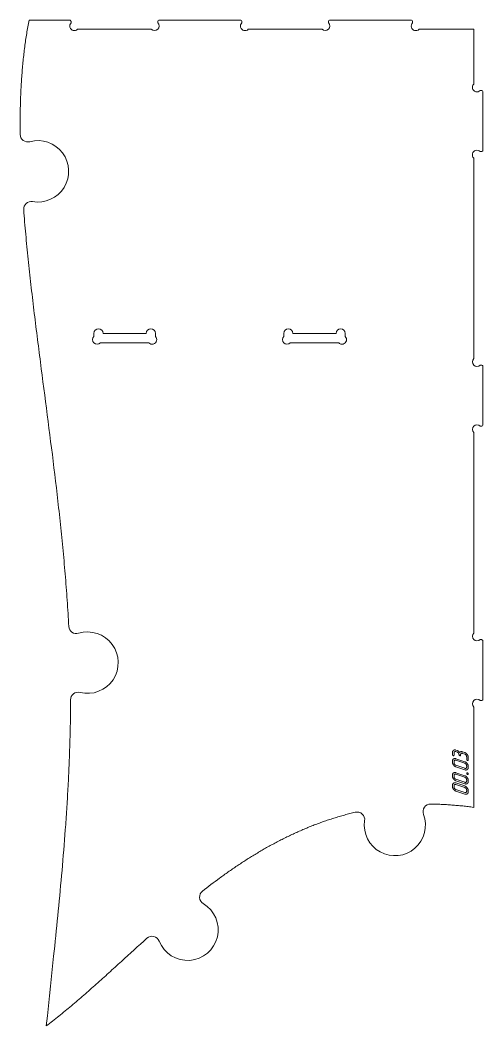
# Model space of a CAD drawing. Header units: millimetres. Extents: x 10 to 1438, y -669 to -10.
# Drawn here: x 1135 to 1438, y -669 to -10 of the extents above; entities that cross this region are included whole.
import ezdxf

# ---------------------------------------------------------------- set-up
doc = ezdxf.new("R2010")
doc.units = ezdxf.units.MM
doc.layers.add('Cut', color=7, linetype='Continuous', lineweight=0)
doc.layers.add('Mark', color=7, linetype='Continuous', lineweight=0)

msp = doc.modelspace()

# ---------------------------------------------------------------- linework, layer by layer
at = {"layer": 'Cut'}
for points in [[(1432.04, -525.53), (1431.13, -525.4), (1430.22, -525.28), (1429.32, -525.17), (1428.42, -525.05), (1427.52, -524.95), (1426.62, -524.84), (1425.72, -524.74), (1424.83, -524.64), (1423.94, -524.55), (1423.05, -524.46), (1422.16, -524.37), (1421.27, -524.29), (1420.39, -524.21), (1419.5, -524.13), (1418.62, -524.06), (1417.74, -523.99), (1416.87, -523.93), (1415.99, -523.87), (1415.12, -523.81), (1414.25, -523.75), (1413.38, -523.7), (1412.51, -523.65), (1411.65, -523.61), (1410.78, -523.57), (1409.92, -523.53), (1409.06, -523.5), (1408.2, -523.47), (1407.34, -523.44), (1406.49, -523.42), (1405.64, -523.4), (1404.79, -523.38), (1403.94, -523.37, 0.528123), (1399.19, -530.13, -1.289455), (1360.68, -534.31, 0.52905), (1354.58, -528.73), (1353.68, -528.94), (1352.78, -529.16), (1351.89, -529.38), (1351, -529.61), (1350.11, -529.84), (1349.23, -530.07), (1348.34, -530.31), (1347.46, -530.55), (1346.58, -530.79), (1345.7, -531.04), (1344.82, -531.29), (1343.95, -531.55), (1343.08, -531.81), (1342.21, -532.07), (1341.34, -532.34), (1340.48, -532.61), (1339.61, -532.88), (1338.75, -533.16), (1337.89, -533.44), (1337.04, -533.72), (1336.18, -534.01), (1335.33, -534.3), (1334.48, -534.59), (1333.63, -534.89), (1332.78, -535.19), (1331.94, -535.49), (1331.09, -535.8), (1330.25, -536.11), (1329.41, -536.43), (1328.57, -536.74), (1327.74, -537.06), (1326.9, -537.39), (1326.07, -537.71), (1325.24, -538.04), (1324.42, -538.38), (1323.59, -538.71), (1322.77, -539.05), (1321.94, -539.4), (1321.12, -539.74), (1320.31, -540.09), (1319.49, -540.44), (1318.67, -540.8), (1317.86, -541.16), (1317.05, -541.52), (1316.24, -541.88), (1315.43, -542.25), (1314.63, -542.62), (1313.82, -542.99), (1313.02, -543.36), (1312.22, -543.74), (1311.42, -544.12), (1310.63, -544.51), (1309.83, -544.89), (1309.04, -545.28), (1308.25, -545.68), (1307.46, -546.07), (1306.67, -546.47), (1305.88, -546.87), (1305.1, -547.27), (1304.32, -547.68), (1303.54, -548.08), (1302.76, -548.5), (1301.98, -548.91), (1301.2, -549.32), (1300.43, -549.74), (1299.65, -550.16), (1298.88, -550.59), (1298.11, -551.01), (1297.35, -551.44), (1296.58, -551.87), (1295.81, -552.31), (1295.05, -552.74), (1294.29, -553.18), (1293.53, -553.62), (1292.77, -554.06), (1292.01, -554.51), (1291.26, -554.96), (1290.51, -555.41), (1289.75, -555.86), (1289, -556.31), (1288.25, -556.77), (1287.51, -557.23), (1286.76, -557.69), (1286.01, -558.15), (1285.27, -558.61), (1284.53, -559.08), (1283.79, -559.55), (1283.05, -560.02), (1282.31, -560.5), (1281.58, -560.97), (1280.84, -561.45), (1280.11, -561.93), (1279.38, -562.41), (1278.65, -562.89), (1277.92, -563.38), (1277.19, -563.86), (1276.46, -564.35), (1275.74, -564.84), (1275.02, -565.34), (1274.29, -565.83), (1273.57, -566.33), (1272.85, -566.83), (1272.14, -567.33), (1271.42, -567.83), (1270.7, -568.33), (1269.99, -568.84), (1269.28, -569.34), (1268.57, -569.85), (1267.86, -570.36), (1267.15, -570.87), (1266.44, -571.39), (1265.73, -571.9), (1264.32, -572.93), (1262.92, -573.97), (1261.52, -575.02), (1260.13, -576.07), (1258.74, -577.13), (1257.35, -578.19), (1255.97, -579.26), (1254.59, -580.33, 0.52684), (1255.12, -588.56, -1.397782), (1226.26, -613.07, 0.523057), (1218.27, -611.19), (1216.16, -613.09), (1214.05, -614.99), (1211.95, -616.89), (1209.86, -618.79), (1207.78, -620.69), (1205.7, -622.59), (1203.62, -624.48), (1201.55, -626.37), (1199.49, -628.25), (1197.43, -630.13), (1195.37, -632), (1194.34, -632.93), (1193.31, -633.86), (1192.29, -634.79), (1191.26, -635.72), (1190.24, -636.64), (1189.22, -637.56), (1188.2, -638.48), (1187.17, -639.4), (1186.15, -640.32), (1185.13, -641.23), (1184.11, -642.14), (1183.09, -643.05), (1182.07, -643.95), (1181.06, -644.85), (1180.04, -645.75), (1179.02, -646.64), (1178, -647.53), (1176.99, -648.42), (1175.97, -649.31), (1174.95, -650.19), (1173.93, -651.07), (1172.92, -651.94), (1171.9, -652.81), (1170.88, -653.68), (1169.87, -654.54), (1168.85, -655.4), (1167.83, -656.25), (1166.81, -657.1), (1165.79, -657.95), (1164.77, -658.79), (1163.74, -659.63), (1162.72, -660.47), (1161.7, -661.3), (1160.67, -662.13), (1159.64, -662.95), (1158.61, -663.77), (1157.58, -664.58), (1156.55, -665.39), (1155.52, -666.2), (1154.48, -667), (1153.44, -667.79), (1152.4, -668.58), (1153.08, -662.06), (1153.76, -655.54), (1154.45, -649.01), (1155.14, -642.48), (1155.83, -635.95), (1156.52, -629.41), (1157.2, -622.86), (1157.55, -619.58), (1157.89, -616.3), (1158.23, -613.02), (1158.56, -609.74), (1158.9, -606.46), (1159.23, -603.17), (1159.56, -599.88), (1159.89, -596.59), (1160.22, -593.29), (1160.54, -590), (1160.86, -586.7), (1161.17, -583.4), (1161.48, -580.09), (1161.79, -576.79), (1162.09, -573.48), (1162.39, -570.16), (1162.69, -566.85), (1162.98, -563.53), (1163.26, -560.21), (1163.54, -556.88), (1163.81, -553.55), (1164.08, -550.22), (1164.34, -546.88), (1164.6, -543.54), (1164.84, -540.2), (1165.08, -536.85), (1165.2, -535.18), (1165.32, -533.5), (1165.43, -531.83), (1165.55, -530.15), (1165.66, -528.47), (1165.77, -526.79), (1165.87, -525.11), (1165.98, -523.43), (1166.08, -521.74), (1166.18, -520.06), (1166.28, -518.37), (1166.38, -516.69), (1166.48, -515), (1166.57, -513.31), (1166.66, -511.62), (1166.75, -509.93), (1166.83, -508.24), (1166.92, -506.55), (1167, -504.85), (1167.08, -503.16), (1167.16, -501.46), (1167.23, -499.76), (1167.31, -498.06), (1167.38, -496.36), (1167.44, -494.66), (1167.51, -492.96), (1167.57, -491.25), (1167.63, -489.55), (1167.69, -487.84), (1167.75, -486.13), (1167.8, -484.43), (1167.85, -482.72), (1167.9, -481), (1167.94, -479.29), (1167.98, -477.58), (1168.02, -475.86), (1168.06, -474.14), (1168.09, -472.43), (1168.13, -470.71), (1168.15, -468.99), (1168.18, -467.26), (1168.2, -465.54), (1168.22, -463.82), (1168.24, -462.09), (1168.25, -460.36), (1168.26, -458.63), (1168.27, -456.9), (1168.27, -455.17, -0.487079), (1174.48, -450.33, 1.312204), (1173.53, -411.58, -0.486837), (1167.1, -407.05), (1166.99, -404.92), (1166.87, -402.79), (1166.75, -400.65), (1166.62, -398.52), (1166.49, -396.38), (1166.35, -394.24), (1166.21, -392.1), (1166.07, -389.96), (1165.92, -387.82), (1165.76, -385.67), (1165.61, -383.52), (1165.44, -381.37), (1165.28, -379.22), (1165.11, -377.07), (1164.93, -374.92), (1164.76, -372.76), (1164.57, -370.6), (1164.39, -368.45), (1164.2, -366.29), (1164.01, -364.13), (1163.81, -361.96), (1163.61, -359.8), (1163.41, -357.64), (1163.2, -355.47), (1162.99, -353.31), (1162.78, -351.14), (1162.56, -348.97), (1162.34, -346.8), (1162.12, -344.63), (1161.89, -342.46), (1161.66, -340.29), (1161.43, -338.12), (1161.2, -335.95), (1160.96, -333.78), (1160.73, -331.6), (1160.48, -329.43), (1160.24, -327.25), (1160, -325.08), (1159.75, -322.9), (1159.5, -320.73), (1159.25, -318.55), (1158.99, -316.38), (1158.48, -312.03), (1157.96, -307.68), (1157.43, -303.33), (1156.9, -298.98), (1156.36, -294.63), (1155.81, -290.28), (1155.26, -285.94), (1154.71, -281.6), (1154.16, -277.26), (1153.6, -272.92), (1153.04, -268.59), (1152.48, -264.26), (1151.92, -259.94), (1151.36, -255.62), (1150.79, -251.3), (1150.23, -247), (1149.68, -242.69), (1149.12, -238.4), (1148.56, -234.11), (1148.29, -231.97), (1148.01, -229.83), (1147.74, -227.69), (1147.47, -225.55), (1147.2, -223.42), (1146.92, -221.29), (1146.66, -219.16), (1146.39, -217.03), (1146.12, -214.9), (1145.86, -212.78), (1145.59, -210.66), (1145.33, -208.54), (1145.07, -206.43), (1144.81, -204.31), (1144.56, -202.2), (1144.3, -200.09), (1144.05, -197.99), (1143.8, -195.88), (1143.55, -193.78), (1143.3, -191.68), (1143.06, -189.59), (1142.82, -187.5), (1142.58, -185.41), (1142.34, -183.32), (1142.11, -181.24), (1141.88, -179.16), (1141.65, -177.08), (1141.42, -175.01), (1141.2, -172.94), (1140.98, -170.87), (1140.76, -168.8), (1140.55, -166.74), (1140.34, -164.69), (1140.13, -162.63), (1139.92, -160.58), (1139.72, -158.53), (1139.52, -156.49), (1139.33, -154.45), (1139.14, -152.42), (1138.95, -150.38), (1138.77, -148.36), (1138.59, -146.33), (1138.42, -144.31), (1138.24, -142.29), (1138.08, -140.28), (1137.91, -138.27), (1137.75, -136.27), (1137.6, -134.27, -0.489609), (1143.45, -128.96, 1.249025), (1141.63, -89.78, -0.49151), (1135.31, -85.01), (1135.3, -83.75), (1135.29, -82.5), (1135.28, -81.24), (1135.28, -79.99), (1135.28, -78.75), (1135.28, -77.5), (1135.29, -76.26), (1135.3, -75.02), (1135.31, -73.78), (1135.32, -72.55), (1135.34, -71.32), (1135.36, -70.09), (1135.38, -68.86), (1135.41, -67.64), (1135.44, -66.42), (1135.47, -65.2), (1135.51, -63.98), (1135.54, -62.77), (1135.59, -61.56), (1135.63, -60.35), (1135.68, -59.15), (1135.73, -57.94), (1135.79, -56.74), (1135.84, -55.55), (1135.91, -54.36), (1135.97, -53.16), (1136.04, -51.98), (1136.11, -50.79), (1136.19, -49.61), (1136.26, -48.43), (1136.35, -47.25), (1136.43, -46.08), (1136.52, -44.91), (1136.61, -43.74), (1136.71, -42.58), (1136.81, -41.42), (1136.91, -40.26), (1137.02, -39.1), (1137.13, -37.95), (1137.24, -36.8), (1137.36, -35.66), (1137.48, -34.51), (1137.6, -33.37), (1137.73, -32.24), (1137.86, -31.1), (1138, -29.97), (1138.14, -28.84), (1138.28, -27.72), (1138.43, -26.6), (1138.58, -25.48), (1138.74, -24.37), (1138.9, -23.26), (1139.06, -22.15), (1139.23, -21.04), (1139.4, -19.94), (1139.57, -18.84), (1139.75, -17.75), (1139.93, -16.66), (1140.12, -15.57), (1140.31, -14.48), (1140.51, -13.4), (1140.71, -12.32), (1140.91, -11.25), (1141.12, -10.18), (1167.62, -10.18, -0.414214), (1168.62, -11.18), (1168.62, -11.94, 1), (1172.86, -16.18), (1221.08, -16.18, 1), (1225.33, -11.94), (1225.33, -11.18, -0.414214), (1226.33, -10.18), (1279.33, -10.18, -0.414214), (1280.33, -11.18), (1280.33, -11.94, 1), (1284.57, -16.18), (1332.79, -16.18, 1), (1337.04, -11.94), (1337.04, -11.18, -0.414214), (1338.04, -10.18), (1391.04, -10.18, -0.414214), (1392.04, -11.18), (1392.04, -11.94, 1), (1396.28, -16.18), (1432.04, -16.18), (1432.04, -52.04, 1), (1436.28, -56.28), (1437.04, -56.28, -0.414214), (1438.04, -57.28), (1438.04, -95.28, -0.414214), (1437.04, -96.28), (1436.28, -96.28, 1), (1432.04, -100.52), (1432.04, -231.73, 1), (1436.28, -235.98), (1437.04, -235.98, -0.414214), (1438.04, -236.98), (1438.04, -274.98, -0.414214), (1437.04, -275.98), (1436.28, -275.98, 1), (1432.04, -280.22), (1432.04, -411.43, 1), (1436.28, -415.68), (1437.04, -415.68, -0.414214), (1438.04, -416.68), (1438.04, -454.68, -0.414214), (1437.04, -455.68), (1436.28, -455.68, 1), (1432.04, -459.92)], [(1219.53, -221.48, 1), (1223.77, -217.23), (1223.77, -215.28, 1), (1217.77, -215.28), (1189.57, -215.28, 1), (1183.57, -215.28), (1183.57, -217.23, 1), (1187.82, -221.48)], [(1343.71, -221.48, 1), (1347.95, -217.23), (1347.95, -215.28, 1), (1341.95, -215.28), (1313.75, -215.28, 1), (1307.75, -215.28), (1307.75, -217.23, 1), (1312, -221.48)]]:
    msp.add_lwpolyline(points, format="xyb", close=True, dxfattribs=at)
at = {"layer": 'Mark'}
for points in [[(1426.15, -489.65), (1424.72, -489.16), (1424.64, -489.14), (1424.56, -489.11), (1424.49, -489.09), (1424.41, -489.08), (1424.33, -489.06), (1424.26, -489.05), (1424.18, -489.04), (1424.11, -489.04), (1424.03, -489.03), (1423.96, -489.03), (1423.89, -489.04), (1423.82, -489.04), (1423.75, -489.05), (1423.68, -489.06), (1423.61, -489.08), (1423.54, -489.09), (1423.47, -489.11), (1423.41, -489.13), (1423.35, -489.16), (1423.29, -489.18), (1423.23, -489.21), (1423.18, -489.24), (1423.13, -489.27), (1423.08, -489.31), (1423.04, -489.34), (1423, -489.38), (1422.96, -489.42), (1422.92, -489.47), (1422.88, -489.51), (1422.85, -489.56), (1422.82, -489.61), (1422.8, -489.66), (1422.73, -489.54), (1422.65, -489.42), (1422.57, -489.31), (1422.49, -489.21), (1422.4, -489.11), (1422.31, -489.01), (1422.21, -488.92), (1422.11, -488.83), (1422, -488.75), (1421.89, -488.67), (1421.78, -488.6), (1421.66, -488.53), (1421.54, -488.47), (1421.41, -488.41), (1421.28, -488.36), (1421.15, -488.31), (1420.44, -488.06), (1420.32, -488.03), (1420.2, -487.99), (1420.09, -487.97), (1419.98, -487.95), (1419.87, -487.94), (1419.76, -487.93), (1419.66, -487.93), (1419.56, -487.93), (1419.46, -487.94), (1419.36, -487.96), (1419.26, -487.98), (1419.17, -488.01), (1419.08, -488.04), (1418.99, -488.08), (1418.9, -488.13), (1418.82, -488.18), (1418.74, -488.24), (1418.66, -488.3), (1418.59, -488.37), (1418.53, -488.44), (1418.47, -488.51), (1418.41, -488.59), (1418.36, -488.67), (1418.32, -488.75), (1418.28, -488.84), (1418.24, -488.94), (1418.21, -489.03), (1418.19, -489.13), (1418.17, -489.24), (1418.16, -489.35), (1418.15, -489.46), (1418.15, -489.58), (1418.15, -491.01), (1418.15, -491.07), (1418.16, -491.13), (1418.17, -491.18), (1418.18, -491.24), (1418.2, -491.29), (1418.22, -491.34), (1418.25, -491.38), (1418.27, -491.43), (1418.31, -491.47), (1418.34, -491.5), (1418.39, -491.54), (1418.43, -491.57), (1418.48, -491.6), (1418.53, -491.63), (1418.59, -491.66), (1418.65, -491.68), (1418.71, -491.7), (1418.77, -491.71), (1418.82, -491.72), (1418.87, -491.72), (1418.91, -491.72), (1418.95, -491.71), (1418.99, -491.7), (1419.02, -491.68), (1419.05, -491.66), (1419.08, -491.63), (1419.1, -491.6), (1419.12, -491.56), (1419.13, -491.51), (1419.14, -491.46), (1419.15, -491.41), (1419.15, -491.35), (1419.15, -489.92), (1419.15, -489.85), (1419.16, -489.79), (1419.16, -489.73), (1419.17, -489.67), (1419.19, -489.62), (1419.2, -489.56), (1419.22, -489.51), (1419.24, -489.46), (1419.27, -489.41), (1419.3, -489.37), (1419.33, -489.32), (1419.36, -489.28), (1419.4, -489.24), (1419.44, -489.21), (1419.48, -489.17), (1419.53, -489.14), (1419.58, -489.11), (1419.62, -489.08), (1419.67, -489.06), (1419.73, -489.04), (1419.78, -489.03), (1419.83, -489.01), (1419.89, -489), (1419.94, -489), (1420, -489), (1420.06, -489), (1420.12, -489), (1420.18, -489.01), (1420.24, -489.02), (1420.31, -489.03), (1420.37, -489.05), (1420.44, -489.07), (1421.15, -489.31), (1421.22, -489.34), (1421.28, -489.36), (1421.34, -489.39), (1421.41, -489.42), (1421.47, -489.46), (1421.53, -489.49), (1421.59, -489.53), (1421.64, -489.58), (1421.7, -489.62), (1421.75, -489.67), (1421.81, -489.72), (1421.86, -489.77), (1421.91, -489.82), (1421.96, -489.88), (1422.01, -489.94), (1422.06, -490), (1422.1, -490.06), (1422.15, -490.13), (1422.19, -490.19), (1422.22, -490.25), (1422.26, -490.32), (1422.29, -490.38), (1422.32, -490.45), (1422.34, -490.51), (1422.36, -490.58), (1422.38, -490.64), (1422.4, -490.71), (1422.41, -490.77), (1422.42, -490.84), (1422.43, -490.9), (1422.43, -490.97), (1422.44, -491.04), (1422.44, -491.1), (1422.44, -491.16), (1422.45, -491.21), (1422.47, -491.27), (1422.48, -491.32), (1422.51, -491.36), (1422.53, -491.41), (1422.56, -491.45), (1422.59, -491.49), (1422.63, -491.53), (1422.67, -491.57), (1422.72, -491.6), (1422.77, -491.63), (1422.82, -491.66), (1422.87, -491.68), (1422.94, -491.71), (1423, -491.72), (1423.05, -491.74), (1423.11, -491.75), (1423.15, -491.75), (1423.2, -491.75), (1423.24, -491.74), (1423.28, -491.73), (1423.31, -491.71), (1423.34, -491.69), (1423.36, -491.66), (1423.39, -491.62), (1423.4, -491.58), (1423.42, -491.54), (1423.43, -491.49), (1423.43, -491.44), (1423.44, -491.38), (1423.44, -491.02), (1423.44, -490.95), (1423.44, -490.89), (1423.45, -490.83), (1423.46, -490.77), (1423.47, -490.71), (1423.49, -490.66), (1423.51, -490.61), (1423.53, -490.56), (1423.55, -490.51), (1423.58, -490.47), (1423.61, -490.42), (1423.65, -490.38), (1423.68, -490.34), (1423.72, -490.31), (1423.77, -490.27), (1423.81, -490.24), (1423.86, -490.21), (1423.91, -490.18), (1423.96, -490.16), (1424.01, -490.14), (1424.06, -490.13), (1424.12, -490.11), (1424.17, -490.1), (1424.23, -490.1), (1424.29, -490.09), (1424.34, -490.1), (1424.4, -490.1), (1424.47, -490.11), (1424.53, -490.12), (1424.59, -490.13), (1424.66, -490.15), (1424.72, -490.17), (1426.15, -490.66), (1426.22, -490.68), (1426.28, -490.71), (1426.34, -490.73), (1426.41, -490.77), (1426.47, -490.8), (1426.53, -490.84), (1426.59, -490.88), (1426.64, -490.92), (1426.7, -490.96), (1426.75, -491.01), (1426.81, -491.06), (1426.86, -491.11), (1426.91, -491.16), (1426.96, -491.22), (1427.01, -491.28), (1427.06, -491.34), (1427.1, -491.4), (1427.15, -491.47), (1427.19, -491.53), (1427.22, -491.6), (1427.26, -491.66), (1427.29, -491.72), (1427.32, -491.79), (1427.34, -491.85), (1427.36, -491.92), (1427.38, -491.98), (1427.4, -492.05), (1427.41, -492.11), (1427.42, -492.18), (1427.43, -492.25), (1427.43, -492.31), (1427.44, -492.38), (1427.44, -494.16), (1427.44, -494.23), (1427.44, -494.28), (1427.45, -494.34), (1427.47, -494.39), (1427.48, -494.44), (1427.51, -494.49), (1427.53, -494.54), (1427.56, -494.58), (1427.59, -494.62), (1427.63, -494.66), (1427.67, -494.7), (1427.72, -494.73), (1427.77, -494.76), (1427.82, -494.79), (1427.87, -494.81), (1427.94, -494.83), (1428, -494.85), (1428.05, -494.87), (1428.11, -494.87), (1428.15, -494.88), (1428.2, -494.87), (1428.24, -494.87), (1428.28, -494.85), (1428.31, -494.84), (1428.34, -494.81), (1428.36, -494.78), (1428.39, -494.75), (1428.4, -494.71), (1428.42, -494.67), (1428.43, -494.62), (1428.43, -494.56), (1428.44, -494.5), (1428.44, -492.72), (1428.43, -492.6), (1428.42, -492.48), (1428.41, -492.36), (1428.39, -492.24), (1428.37, -492.13), (1428.34, -492.01), (1428.31, -491.89), (1428.27, -491.78), (1428.22, -491.66), (1428.17, -491.55), (1428.12, -491.43), (1428.06, -491.32), (1427.99, -491.2), (1427.92, -491.09), (1427.85, -490.98), (1427.77, -490.87), (1427.68, -490.76), (1427.6, -490.65), (1427.51, -490.55), (1427.42, -490.45), (1427.32, -490.36), (1427.23, -490.28), (1427.13, -490.19), (1427.03, -490.11), (1426.93, -490.04), (1426.82, -489.97), (1426.72, -489.91), (1426.61, -489.85), (1426.5, -489.79), (1426.38, -489.74), (1426.27, -489.69)], [(1426.15, -495.65), (1420.44, -493.71), (1420.32, -493.67), (1420.2, -493.64), (1420.09, -493.61), (1419.98, -493.59), (1419.87, -493.58), (1419.76, -493.57), (1419.66, -493.57), (1419.56, -493.58), (1419.46, -493.59), (1419.36, -493.6), (1419.26, -493.63), (1419.17, -493.65), (1419.08, -493.69), (1418.99, -493.73), (1418.9, -493.78), (1418.82, -493.83), (1418.74, -493.89), (1418.66, -493.95), (1418.59, -494.01), (1418.53, -494.08), (1418.47, -494.16), (1418.41, -494.23), (1418.36, -494.32), (1418.32, -494.4), (1418.28, -494.49), (1418.24, -494.58), (1418.21, -494.68), (1418.19, -494.78), (1418.17, -494.89), (1418.16, -495), (1418.15, -495.11), (1418.15, -495.23), (1418.15, -495.94), (1418.15, -496.06), (1418.16, -496.18), (1418.17, -496.3), (1418.19, -496.41), (1418.22, -496.53), (1418.24, -496.65), (1418.28, -496.76), (1418.32, -496.88), (1418.36, -496.99), (1418.41, -497.11), (1418.47, -497.22), (1418.53, -497.34), (1418.59, -497.45), (1418.66, -497.56), (1418.74, -497.67), (1418.82, -497.79), (1418.9, -497.9), (1418.99, -498), (1419.08, -498.1), (1419.17, -498.2), (1419.27, -498.29), (1419.36, -498.38), (1419.46, -498.46), (1419.56, -498.54), (1419.66, -498.61), (1419.76, -498.68), (1419.87, -498.75), (1419.98, -498.81), (1420.09, -498.87), (1420.2, -498.92), (1420.32, -498.96), (1420.44, -499.01), (1426.15, -500.95), (1426.27, -500.99), (1426.38, -501.02), (1426.5, -501.04), (1426.61, -501.06), (1426.71, -501.08), (1426.82, -501.08), (1426.93, -501.08), (1427.03, -501.08), (1427.13, -501.07), (1427.23, -501.05), (1427.32, -501.03), (1427.41, -501), (1427.51, -500.97), (1427.59, -500.93), (1427.68, -500.88), (1427.77, -500.83), (1427.85, -500.77), (1427.92, -500.71), (1427.99, -500.65), (1428.06, -500.58), (1428.12, -500.5), (1428.17, -500.43), (1428.22, -500.35), (1428.27, -500.26), (1428.31, -500.17), (1428.34, -500.08), (1428.37, -499.98), (1428.39, -499.88), (1428.41, -499.78), (1428.42, -499.67), (1428.43, -499.56), (1428.44, -499.44), (1428.44, -498.73), (1428.43, -498.61), (1428.42, -498.49), (1428.41, -498.37), (1428.39, -498.25), (1428.37, -498.13), (1428.34, -498.02), (1428.31, -497.9), (1428.27, -497.78), (1428.22, -497.67), (1428.17, -497.55), (1428.12, -497.44), (1428.06, -497.32), (1427.99, -497.21), (1427.92, -497.09), (1427.85, -496.98), (1427.77, -496.87), (1427.68, -496.76), (1427.6, -496.65), (1427.51, -496.55), (1427.42, -496.46), (1427.32, -496.36), (1427.23, -496.28), (1427.13, -496.19), (1427.03, -496.12), (1426.93, -496.04), (1426.82, -495.97), (1426.72, -495.91), (1426.61, -495.85), (1426.5, -495.79), (1426.38, -495.74), (1426.27, -495.69)], [(1426.15, -496.66), (1420.44, -494.71), (1420.37, -494.69), (1420.31, -494.68), (1420.24, -494.66), (1420.18, -494.65), (1420.12, -494.64), (1420.06, -494.64), (1420, -494.64), (1419.94, -494.64), (1419.89, -494.65), (1419.83, -494.66), (1419.78, -494.67), (1419.73, -494.69), (1419.67, -494.71), (1419.62, -494.73), (1419.58, -494.76), (1419.53, -494.79), (1419.48, -494.82), (1419.44, -494.85), (1419.4, -494.89), (1419.36, -494.93), (1419.33, -494.97), (1419.3, -495.01), (1419.27, -495.06), (1419.24, -495.11), (1419.22, -495.16), (1419.2, -495.21), (1419.19, -495.26), (1419.17, -495.32), (1419.16, -495.38), (1419.16, -495.44), (1419.15, -495.5), (1419.15, -495.57), (1419.15, -496.28), (1419.15, -496.35), (1419.16, -496.41), (1419.16, -496.48), (1419.17, -496.54), (1419.19, -496.61), (1419.2, -496.67), (1419.22, -496.74), (1419.24, -496.8), (1419.27, -496.87), (1419.3, -496.93), (1419.33, -496.99), (1419.36, -497.06), (1419.4, -497.12), (1419.44, -497.18), (1419.48, -497.25), (1419.53, -497.31), (1419.58, -497.37), (1419.63, -497.43), (1419.68, -497.49), (1419.73, -497.55), (1419.78, -497.6), (1419.83, -497.65), (1419.89, -497.69), (1419.94, -497.74), (1420, -497.78), (1420.06, -497.82), (1420.12, -497.86), (1420.18, -497.89), (1420.24, -497.92), (1420.31, -497.95), (1420.37, -497.98), (1420.44, -498), (1426.15, -499.94), (1426.22, -499.96), (1426.28, -499.98), (1426.34, -499.99), (1426.4, -500), (1426.47, -500.01), (1426.53, -500.02), (1426.58, -500.02), (1426.64, -500.01), (1426.7, -500.01), (1426.75, -500), (1426.81, -499.99), (1426.86, -499.97), (1426.91, -499.95), (1426.96, -499.93), (1427.01, -499.9), (1427.06, -499.87), (1427.1, -499.84), (1427.15, -499.81), (1427.19, -499.77), (1427.22, -499.73), (1427.26, -499.69), (1427.29, -499.65), (1427.32, -499.6), (1427.34, -499.55), (1427.36, -499.5), (1427.38, -499.45), (1427.4, -499.4), (1427.41, -499.34), (1427.42, -499.29), (1427.43, -499.23), (1427.43, -499.16), (1427.44, -499.1), (1427.44, -498.39), (1427.43, -498.32), (1427.43, -498.25), (1427.42, -498.19), (1427.41, -498.12), (1427.4, -498.05), (1427.38, -497.99), (1427.36, -497.92), (1427.34, -497.86), (1427.32, -497.79), (1427.29, -497.73), (1427.26, -497.66), (1427.22, -497.6), (1427.19, -497.54), (1427.15, -497.47), (1427.1, -497.41), (1427.06, -497.34), (1427.01, -497.28), (1426.96, -497.22), (1426.91, -497.17), (1426.86, -497.11), (1426.81, -497.06), (1426.75, -497.01), (1426.7, -496.96), (1426.64, -496.92), (1426.59, -496.88), (1426.53, -496.84), (1426.47, -496.8), (1426.41, -496.77), (1426.34, -496.73), (1426.28, -496.71), (1426.22, -496.68)], [(1426.15, -504.81), (1420.44, -502.86), (1420.32, -502.83), (1420.2, -502.79), (1420.09, -502.77), (1419.98, -502.75), (1419.87, -502.74), (1419.76, -502.73), (1419.66, -502.73), (1419.56, -502.73), (1419.46, -502.74), (1419.36, -502.76), (1419.26, -502.78), (1419.17, -502.81), (1419.08, -502.85), (1418.99, -502.89), (1418.9, -502.93), (1418.82, -502.99), (1418.74, -503.04), (1418.66, -503.11), (1418.59, -503.17), (1418.53, -503.24), (1418.47, -503.31), (1418.41, -503.39), (1418.36, -503.47), (1418.32, -503.56), (1418.28, -503.65), (1418.24, -503.74), (1418.21, -503.84), (1418.19, -503.94), (1418.17, -504.05), (1418.16, -504.16), (1418.15, -504.27), (1418.15, -504.39), (1418.15, -505.1), (1418.15, -505.22), (1418.16, -505.34), (1418.17, -505.45), (1418.19, -505.57), (1418.22, -505.69), (1418.24, -505.8), (1418.28, -505.92), (1418.32, -506.03), (1418.36, -506.15), (1418.41, -506.26), (1418.47, -506.38), (1418.53, -506.49), (1418.59, -506.61), (1418.66, -506.72), (1418.74, -506.83), (1418.82, -506.94), (1418.9, -507.05), (1418.99, -507.16), (1419.08, -507.26), (1419.17, -507.36), (1419.27, -507.45), (1419.36, -507.54), (1419.46, -507.62), (1419.56, -507.7), (1419.66, -507.77), (1419.76, -507.84), (1419.87, -507.91), (1419.98, -507.97), (1420.09, -508.02), (1420.2, -508.07), (1420.32, -508.12), (1420.44, -508.16), (1426.15, -510.11), (1426.27, -510.14), (1426.38, -510.17), (1426.5, -510.2), (1426.61, -510.22), (1426.71, -510.23), (1426.82, -510.24), (1426.93, -510.24), (1427.03, -510.24), (1427.13, -510.23), (1427.23, -510.21), (1427.32, -510.19), (1427.41, -510.16), (1427.51, -510.12), (1427.59, -510.08), (1427.68, -510.04), (1427.77, -509.99), (1427.85, -509.93), (1427.92, -509.87), (1427.99, -509.8), (1428.06, -509.73), (1428.12, -509.66), (1428.17, -509.58), (1428.22, -509.5), (1428.27, -509.42), (1428.31, -509.33), (1428.34, -509.24), (1428.37, -509.14), (1428.39, -509.04), (1428.41, -508.93), (1428.42, -508.83), (1428.43, -508.71), (1428.44, -508.6), (1428.44, -507.88), (1428.43, -507.76), (1428.42, -507.64), (1428.41, -507.53), (1428.39, -507.41), (1428.37, -507.29), (1428.34, -507.17), (1428.31, -507.06), (1428.27, -506.94), (1428.22, -506.82), (1428.17, -506.71), (1428.12, -506.59), (1428.06, -506.48), (1427.99, -506.37), (1427.92, -506.25), (1427.85, -506.14), (1427.77, -506.03), (1427.68, -505.92), (1427.6, -505.81), (1427.51, -505.71), (1427.42, -505.61), (1427.32, -505.52), (1427.23, -505.43), (1427.13, -505.35), (1427.03, -505.27), (1426.93, -505.2), (1426.82, -505.13), (1426.72, -505.06), (1426.61, -505), (1426.5, -504.95), (1426.38, -504.9), (1426.27, -504.85)], [(1426.15, -505.81), (1420.44, -503.87), (1420.37, -503.85), (1420.31, -503.83), (1420.24, -503.82), (1420.18, -503.81), (1420.12, -503.8), (1420.06, -503.8), (1420, -503.8), (1419.94, -503.8), (1419.89, -503.8), (1419.83, -503.81), (1419.78, -503.83), (1419.73, -503.84), (1419.67, -503.86), (1419.62, -503.89), (1419.58, -503.91), (1419.53, -503.94), (1419.48, -503.98), (1419.44, -504.01), (1419.4, -504.05), (1419.36, -504.09), (1419.33, -504.13), (1419.3, -504.17), (1419.27, -504.22), (1419.24, -504.27), (1419.22, -504.32), (1419.2, -504.37), (1419.19, -504.42), (1419.17, -504.48), (1419.16, -504.54), (1419.16, -504.6), (1419.15, -504.66), (1419.15, -504.73), (1419.15, -505.44), (1419.15, -505.51), (1419.16, -505.57), (1419.16, -505.64), (1419.17, -505.7), (1419.19, -505.76), (1419.2, -505.83), (1419.22, -505.89), (1419.24, -505.96), (1419.27, -506.02), (1419.3, -506.09), (1419.33, -506.15), (1419.36, -506.21), (1419.4, -506.28), (1419.44, -506.34), (1419.48, -506.41), (1419.53, -506.47), (1419.58, -506.53), (1419.63, -506.59), (1419.68, -506.65), (1419.73, -506.7), (1419.78, -506.75), (1419.83, -506.8), (1419.89, -506.85), (1419.94, -506.89), (1420, -506.94), (1420.06, -506.98), (1420.12, -507.01), (1420.18, -507.05), (1420.24, -507.08), (1420.31, -507.11), (1420.37, -507.13), (1420.44, -507.16), (1426.15, -509.1), (1426.22, -509.12), (1426.28, -509.14), (1426.34, -509.15), (1426.4, -509.16), (1426.47, -509.17), (1426.53, -509.17), (1426.58, -509.17), (1426.64, -509.17), (1426.7, -509.16), (1426.75, -509.16), (1426.81, -509.14), (1426.86, -509.13), (1426.91, -509.11), (1426.96, -509.08), (1427.01, -509.06), (1427.06, -509.03), (1427.1, -509), (1427.15, -508.96), (1427.19, -508.93), (1427.22, -508.89), (1427.26, -508.85), (1427.29, -508.8), (1427.32, -508.76), (1427.34, -508.71), (1427.36, -508.66), (1427.38, -508.61), (1427.4, -508.56), (1427.41, -508.5), (1427.42, -508.44), (1427.43, -508.38), (1427.43, -508.32), (1427.44, -508.26), (1427.44, -507.54), (1427.43, -507.48), (1427.43, -507.41), (1427.42, -507.34), (1427.41, -507.28), (1427.4, -507.21), (1427.38, -507.15), (1427.36, -507.08), (1427.34, -507.02), (1427.32, -506.95), (1427.29, -506.89), (1427.26, -506.82), (1427.22, -506.76), (1427.19, -506.69), (1427.15, -506.63), (1427.1, -506.57), (1427.06, -506.5), (1427.01, -506.44), (1426.96, -506.38), (1426.91, -506.32), (1426.86, -506.27), (1426.81, -506.22), (1426.75, -506.17), (1426.7, -506.12), (1426.64, -506.08), (1426.59, -506.03), (1426.53, -505.99), (1426.47, -505.96), (1426.41, -505.92), (1426.34, -505.89), (1426.28, -505.86), (1426.22, -505.84)], [(1427.44, -503.32), (1427.44, -503.38), (1427.44, -503.44), (1427.45, -503.5), (1427.47, -503.55), (1427.48, -503.6), (1427.51, -503.65), (1427.53, -503.7), (1427.56, -503.74), (1427.59, -503.78), (1427.63, -503.82), (1427.67, -503.85), (1427.72, -503.89), (1427.77, -503.92), (1427.82, -503.94), (1427.87, -503.97), (1427.94, -503.99), (1428, -504.01), (1428.05, -504.02), (1428.11, -504.03), (1428.15, -504.03), (1428.2, -504.03), (1428.24, -504.02), (1428.28, -504.01), (1428.31, -503.99), (1428.34, -503.97), (1428.36, -503.94), (1428.39, -503.91), (1428.4, -503.87), (1428.42, -503.82), (1428.43, -503.78), (1428.43, -503.72), (1428.44, -503.66), (1428.43, -503.6), (1428.43, -503.54), (1428.42, -503.48), (1428.4, -503.43), (1428.39, -503.38), (1428.36, -503.33), (1428.34, -503.28), (1428.31, -503.24), (1428.28, -503.2), (1428.24, -503.16), (1428.2, -503.12), (1428.15, -503.09), (1428.11, -503.06), (1428.05, -503.03), (1428, -503.01), (1427.94, -502.98), (1427.87, -502.97), (1427.82, -502.95), (1427.77, -502.94), (1427.72, -502.94), (1427.67, -502.94), (1427.63, -502.95), (1427.59, -502.96), (1427.56, -502.98), (1427.53, -503.01), (1427.51, -503.04), (1427.48, -503.07), (1427.47, -503.11), (1427.45, -503.15), (1427.44, -503.2), (1427.44, -503.26)], [(1426.15, -511.53), (1420.44, -509.58), (1420.32, -509.55), (1420.2, -509.52), (1420.09, -509.49), (1419.98, -509.47), (1419.87, -509.46), (1419.76, -509.45), (1419.66, -509.45), (1419.56, -509.45), (1419.46, -509.46), (1419.36, -509.48), (1419.26, -509.5), (1419.17, -509.53), (1419.08, -509.57), (1418.99, -509.61), (1418.9, -509.65), (1418.82, -509.71), (1418.74, -509.77), (1418.66, -509.83), (1418.59, -509.89), (1418.53, -509.96), (1418.47, -510.04), (1418.41, -510.11), (1418.36, -510.19), (1418.32, -510.28), (1418.28, -510.37), (1418.24, -510.46), (1418.21, -510.56), (1418.19, -510.66), (1418.17, -510.77), (1418.16, -510.88), (1418.15, -510.99), (1418.15, -511.11), (1418.15, -511.82), (1418.15, -511.94), (1418.16, -512.06), (1418.17, -512.18), (1418.19, -512.29), (1418.22, -512.41), (1418.24, -512.53), (1418.28, -512.64), (1418.32, -512.76), (1418.36, -512.87), (1418.41, -512.99), (1418.47, -513.1), (1418.53, -513.21), (1418.59, -513.33), (1418.66, -513.44), (1418.74, -513.55), (1418.82, -513.67), (1418.9, -513.78), (1418.99, -513.88), (1419.08, -513.98), (1419.17, -514.08), (1419.27, -514.17), (1419.36, -514.26), (1419.46, -514.34), (1419.56, -514.42), (1419.66, -514.49), (1419.76, -514.56), (1419.87, -514.63), (1419.98, -514.69), (1420.09, -514.74), (1420.2, -514.8), (1420.32, -514.84), (1420.44, -514.88), (1426.15, -516.83), (1426.27, -516.86), (1426.38, -516.9), (1426.5, -516.92), (1426.61, -516.94), (1426.71, -516.95), (1426.82, -516.96), (1426.93, -516.96), (1427.03, -516.96), (1427.13, -516.95), (1427.23, -516.93), (1427.32, -516.91), (1427.41, -516.88), (1427.51, -516.85), (1427.59, -516.81), (1427.68, -516.76), (1427.77, -516.71), (1427.85, -516.65), (1427.92, -516.59), (1427.99, -516.52), (1428.06, -516.46), (1428.12, -516.38), (1428.17, -516.31), (1428.22, -516.22), (1428.27, -516.14), (1428.31, -516.05), (1428.34, -515.96), (1428.37, -515.86), (1428.39, -515.76), (1428.41, -515.66), (1428.42, -515.55), (1428.43, -515.43), (1428.44, -515.32), (1428.44, -514.6), (1428.43, -514.48), (1428.42, -514.37), (1428.41, -514.25), (1428.39, -514.13), (1428.37, -514.01), (1428.34, -513.89), (1428.31, -513.78), (1428.27, -513.66), (1428.22, -513.54), (1428.17, -513.43), (1428.12, -513.31), (1428.06, -513.2), (1427.99, -513.09), (1427.92, -512.97), (1427.85, -512.86), (1427.77, -512.75), (1427.68, -512.64), (1427.6, -512.53), (1427.51, -512.43), (1427.42, -512.33), (1427.32, -512.24), (1427.23, -512.16), (1427.13, -512.07), (1427.03, -511.99), (1426.93, -511.92), (1426.82, -511.85), (1426.72, -511.78), (1426.61, -511.72), (1426.5, -511.67), (1426.38, -511.62), (1426.27, -511.57)], [(1426.15, -512.53), (1420.44, -510.59), (1420.37, -510.57), (1420.31, -510.55), (1420.24, -510.54), (1420.18, -510.53), (1420.12, -510.52), (1420.06, -510.52), (1420, -510.52), (1419.94, -510.52), (1419.89, -510.53), (1419.83, -510.54), (1419.78, -510.55), (1419.73, -510.57), (1419.67, -510.59), (1419.62, -510.61), (1419.58, -510.63), (1419.53, -510.66), (1419.48, -510.7), (1419.44, -510.73), (1419.4, -510.77), (1419.36, -510.81), (1419.33, -510.85), (1419.3, -510.89), (1419.27, -510.94), (1419.24, -510.99), (1419.22, -511.04), (1419.2, -511.09), (1419.19, -511.14), (1419.17, -511.2), (1419.16, -511.26), (1419.16, -511.32), (1419.15, -511.38), (1419.15, -511.45), (1419.15, -512.16), (1419.15, -512.23), (1419.16, -512.29), (1419.16, -512.36), (1419.17, -512.42), (1419.19, -512.49), (1419.2, -512.55), (1419.22, -512.62), (1419.24, -512.68), (1419.27, -512.74), (1419.3, -512.81), (1419.33, -512.87), (1419.36, -512.94), (1419.4, -513), (1419.44, -513.06), (1419.48, -513.13), (1419.53, -513.19), (1419.58, -513.25), (1419.63, -513.31), (1419.68, -513.37), (1419.73, -513.42), (1419.78, -513.48), (1419.83, -513.53), (1419.89, -513.57), (1419.94, -513.62), (1420, -513.66), (1420.06, -513.7), (1420.12, -513.73), (1420.18, -513.77), (1420.24, -513.8), (1420.31, -513.83), (1420.37, -513.85), (1420.44, -513.88), (1426.15, -515.82), (1426.22, -515.84), (1426.28, -515.86), (1426.34, -515.87), (1426.4, -515.88), (1426.47, -515.89), (1426.53, -515.89), (1426.58, -515.9), (1426.64, -515.89), (1426.7, -515.89), (1426.75, -515.88), (1426.81, -515.86), (1426.86, -515.85), (1426.91, -515.83), (1426.96, -515.81), (1427.01, -515.78), (1427.06, -515.75), (1427.1, -515.72), (1427.15, -515.68), (1427.19, -515.65), (1427.22, -515.61), (1427.26, -515.57), (1427.29, -515.52), (1427.32, -515.48), (1427.34, -515.43), (1427.36, -515.38), (1427.38, -515.33), (1427.4, -515.28), (1427.41, -515.22), (1427.42, -515.16), (1427.43, -515.1), (1427.43, -515.04), (1427.44, -514.98), (1427.44, -514.26), (1427.43, -514.2), (1427.43, -514.13), (1427.42, -514.06), (1427.41, -514), (1427.4, -513.93), (1427.38, -513.87), (1427.36, -513.8), (1427.34, -513.74), (1427.32, -513.67), (1427.29, -513.61), (1427.26, -513.54), (1427.22, -513.48), (1427.19, -513.41), (1427.15, -513.35), (1427.1, -513.29), (1427.06, -513.22), (1427.01, -513.16), (1426.96, -513.1), (1426.91, -513.04), (1426.86, -512.99), (1426.81, -512.94), (1426.75, -512.89), (1426.7, -512.84), (1426.64, -512.8), (1426.59, -512.75), (1426.53, -512.72), (1426.47, -512.68), (1426.41, -512.64), (1426.34, -512.61), (1426.28, -512.58), (1426.22, -512.56)]]:
    msp.add_lwpolyline(points, close=True, dxfattribs=at)

doc.saveas('drawing.dxf')
